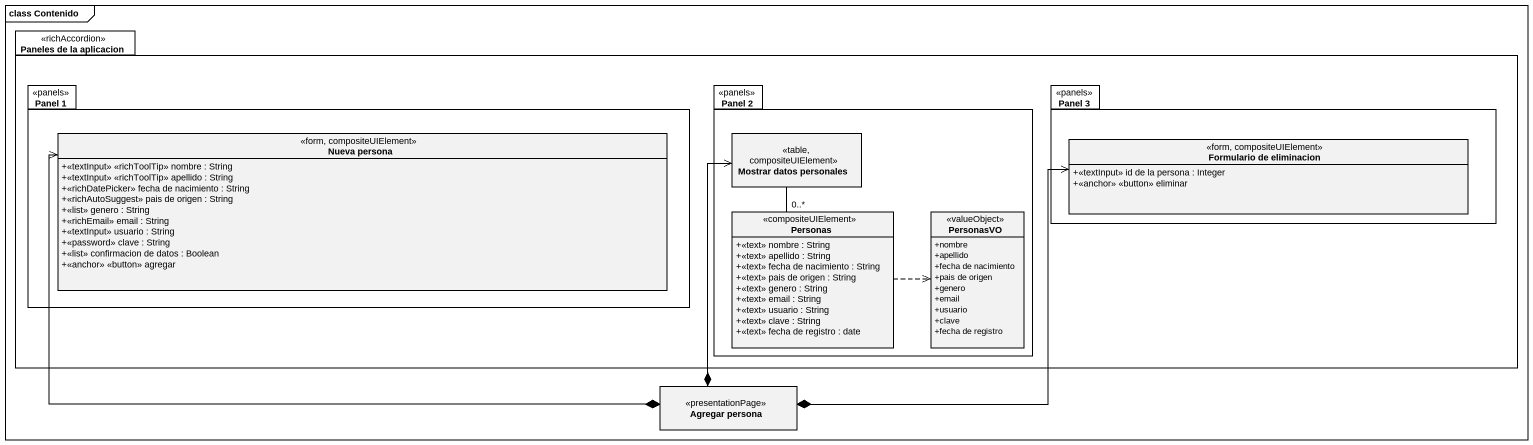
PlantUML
@startuml
mainframe class Contenido
hide circle
hide empty members
skinparam classAttributeIconSize 0
package "Paneles de la aplicacion" as Paneles_de_la_aplicacion <<richAccordion>> {
  package "Panel 1" as Panel_1 <<panels>> {
    class "Nueva persona" as Nueva_persona <<form, compositeUIElement>> {
      +<<textInput>> <<richToolTip>> nombre : String
      +<<textInput>> <<richToolTip>> apellido : String
      +<<richDatePicker>> fecha de nacimiento : String
      +<<richAutoSuggest>> pais de origen : String
      +<<list>> genero : String
      +<<richEmail>> email : String
      +<<textInput>> usuario : String
      +<<password>> clave : String
      +<<list>> confirmacion de datos : Boolean
      +<<anchor>> <<button>> agregar
    }
  }
  package "Panel 2" as Panel_2 <<panels>> {
    class "Mostrar datos personales" as Mostrar_datos_personales <<table, compositeUIElement>>
    class Personas <<compositeUIElement>> {
      +<<text>> nombre : String
      +<<text>> apellido : String
      +<<text>> fecha de nacimiento : String
      +<<text>> pais de origen : String
      +<<text>> genero : String
      +<<text>> email : String
      +<<text>> usuario : String
      +<<text>> clave : String
      +<<text>> fecha de registro : date
    }
    class PersonasVO <<valueObject>> {
      +nombre
      +apellido
      +fecha de nacimiento
      +pais de origen
      +genero
      +email
      +usuario
      +clave
      +fecha de registro
    }
  }
  package "Panel 3" as Panel_3 <<panels>> {
    class "Formulario de eliminacion" as Formulario_de_eliminacion <<form, compositeUIElement>> {
      +<<textInput>> id de la persona : Integer
      +<<anchor>> <<button>> eliminar
    }
  }
}
class "Agregar persona" as Agregar_persona <<presentationPage>>
Mostrar_datos_personales -- "0..*" Personas
Personas .right.> PersonasVO
Agregar_persona *-left-> Nueva_persona
Agregar_persona *-up-> Mostrar_datos_personales
Agregar_persona *-right-> Formulario_de_eliminacion
@enduml
